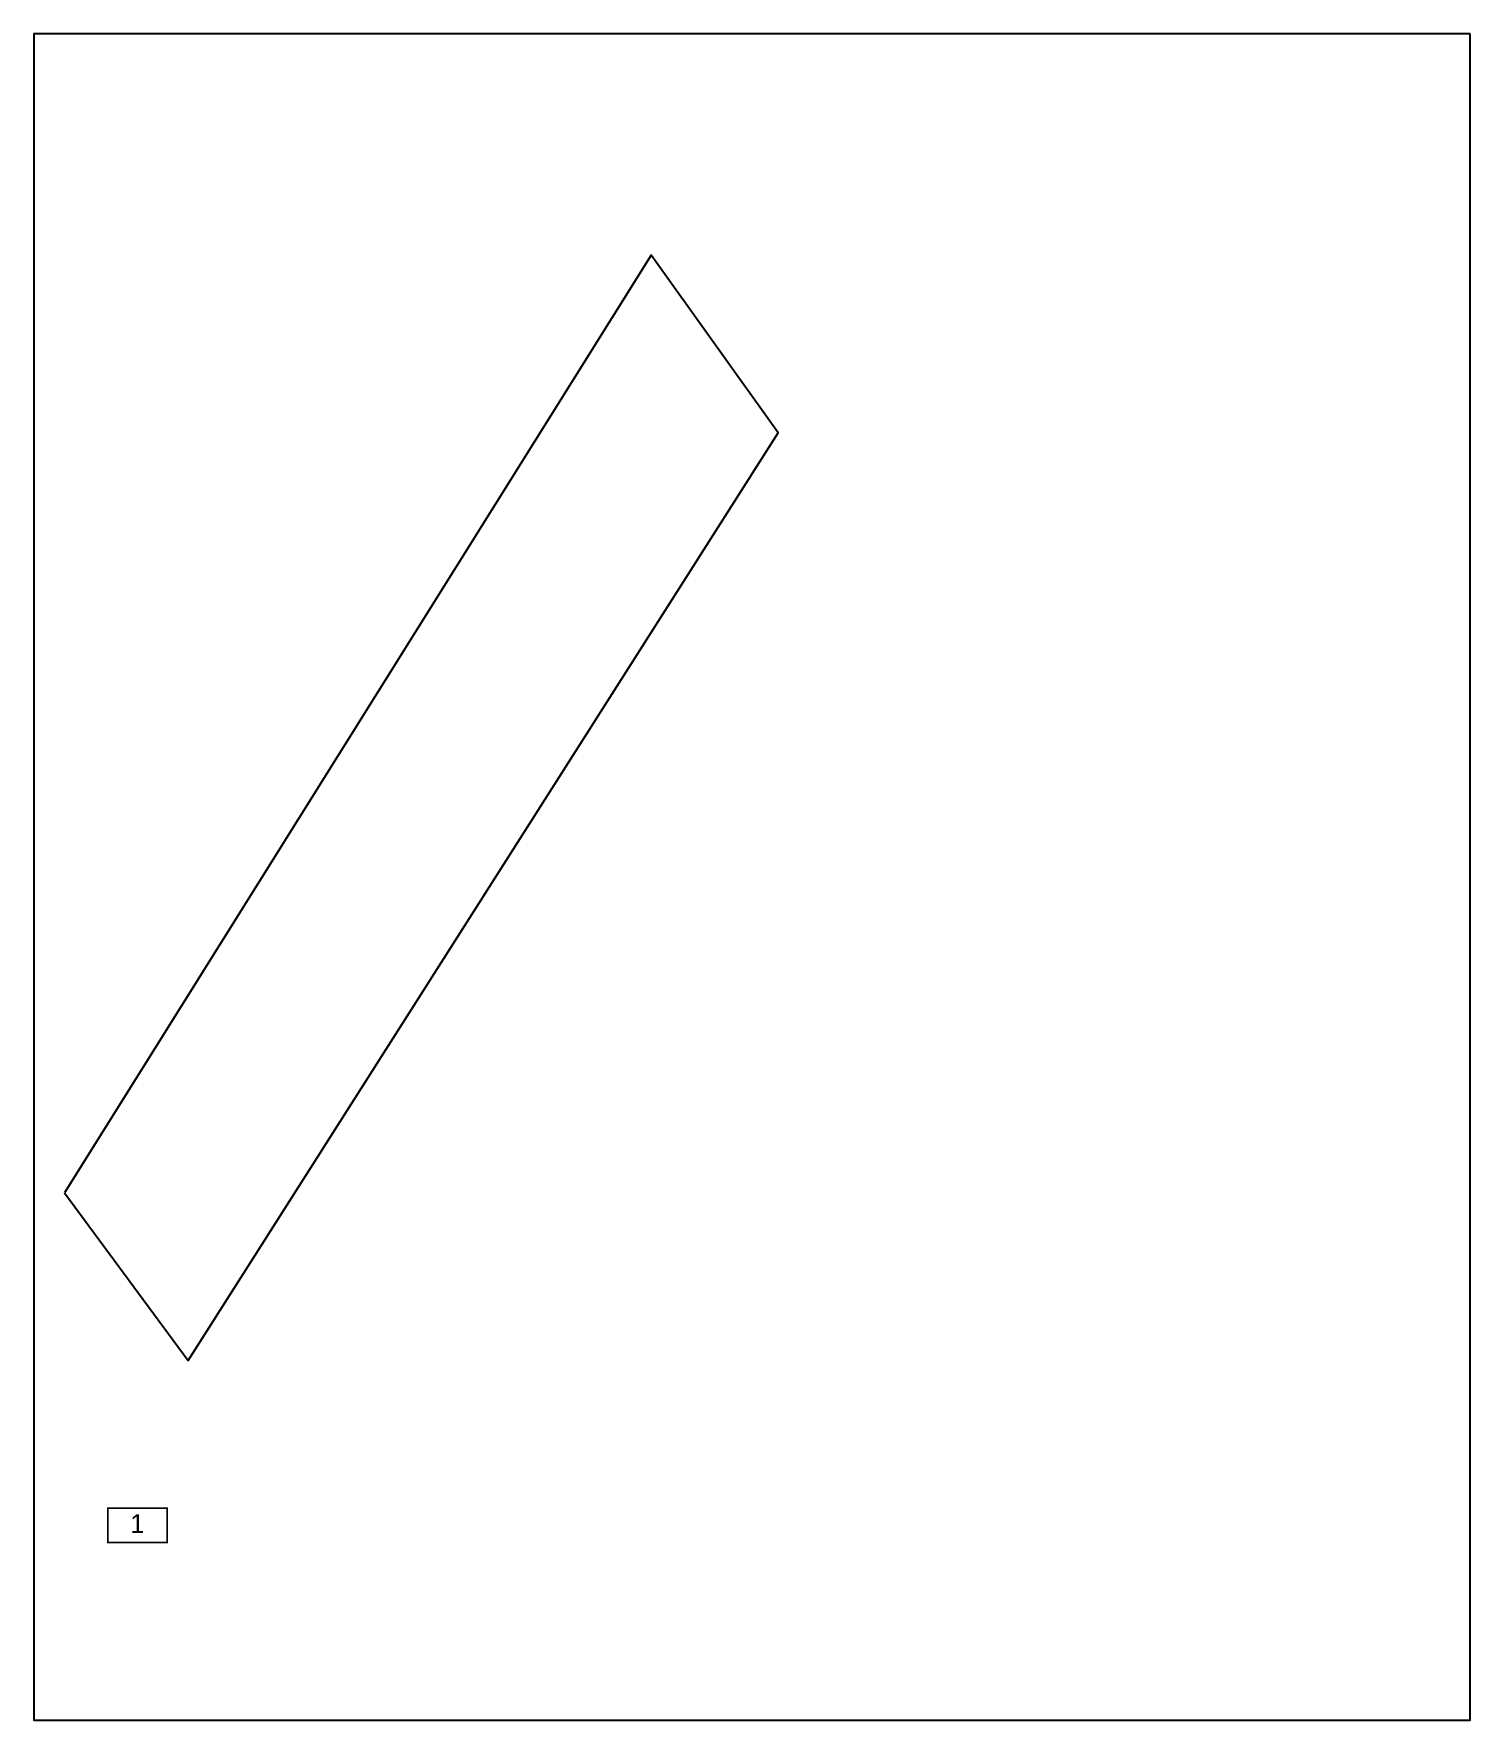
# Model space of a CAD drawing. Extents: x 186259 to 186489, y 654994 to 655264.
import ezdxf
from ezdxf.enums import TextEntityAlignment as Align

# ---------------------------------------------------------------- set-up
doc = ezdxf.new("R2010")
doc.units = 0
doc.layers.add('hadpasa', color=255, linetype='Continuous')
doc.layers.add('pgvul1', color=253, linetype='Continuous')
doc.styles.add('style1', font='hebtxt.shx')

# ---------------------------------------------------------------- blocks, each defined once
blk = doc.blocks.new('hadpasa')
at = {"layer": 'hadpasa', "const_width": 0.25}
blk.add_lwpolyline([(-4.82, -2.88), (-4.82, 2.64), (4.65, 2.64), (4.65, -2.88)], close=True, dxfattribs=at)
at = {"style": 'style1'}
blk.add_attdef('PAGE', text='', height=3, dxfattribs=at).set_placement((-0.11, -1.34), align=Align.CENTER)
at = {"style": 'style1', "flags": 1}
for tag, p in [('SIZE', (-1.63, -4.27)), ('SCALE', (-1.59, -5.2)), ('PAGES', (-1.57, -6.31))]:
    blk.add_attdef(tag, p, '', height=0.75, dxfattribs=at)

msp = doc.modelspace()

# ---------------------------------------------------------------- linework, layer by layer
at = {"layer": 'hadpasa', "linetype": 'ByBlock'}
msp.add_lwpolyline([(186489.34, 655263.8), (186259.34, 655263.8), (186259.34, 654993.8), (186489.34, 654993.8)], close=True, dxfattribs=at)
at = {"layer": 'pgvul1', "linetype": 'ByBlock'}
msp.add_lwpolyline([(186264.25, 655078.24), (186284.07, 655051.38), (186378.54, 655199.91), (186358.18, 655228.36)], close=True, dxfattribs=at)

# ---------------------------------------------------------------- block references
at = {"layer": 'hadpasa', "linetype": 'ByBlock'}
msp.add_blockref('hadpasa', (186276.04, 655025.13), dxfattribs=at).add_auto_attribs({'PAGE': '1'})

doc.saveas('drawing.dxf')
